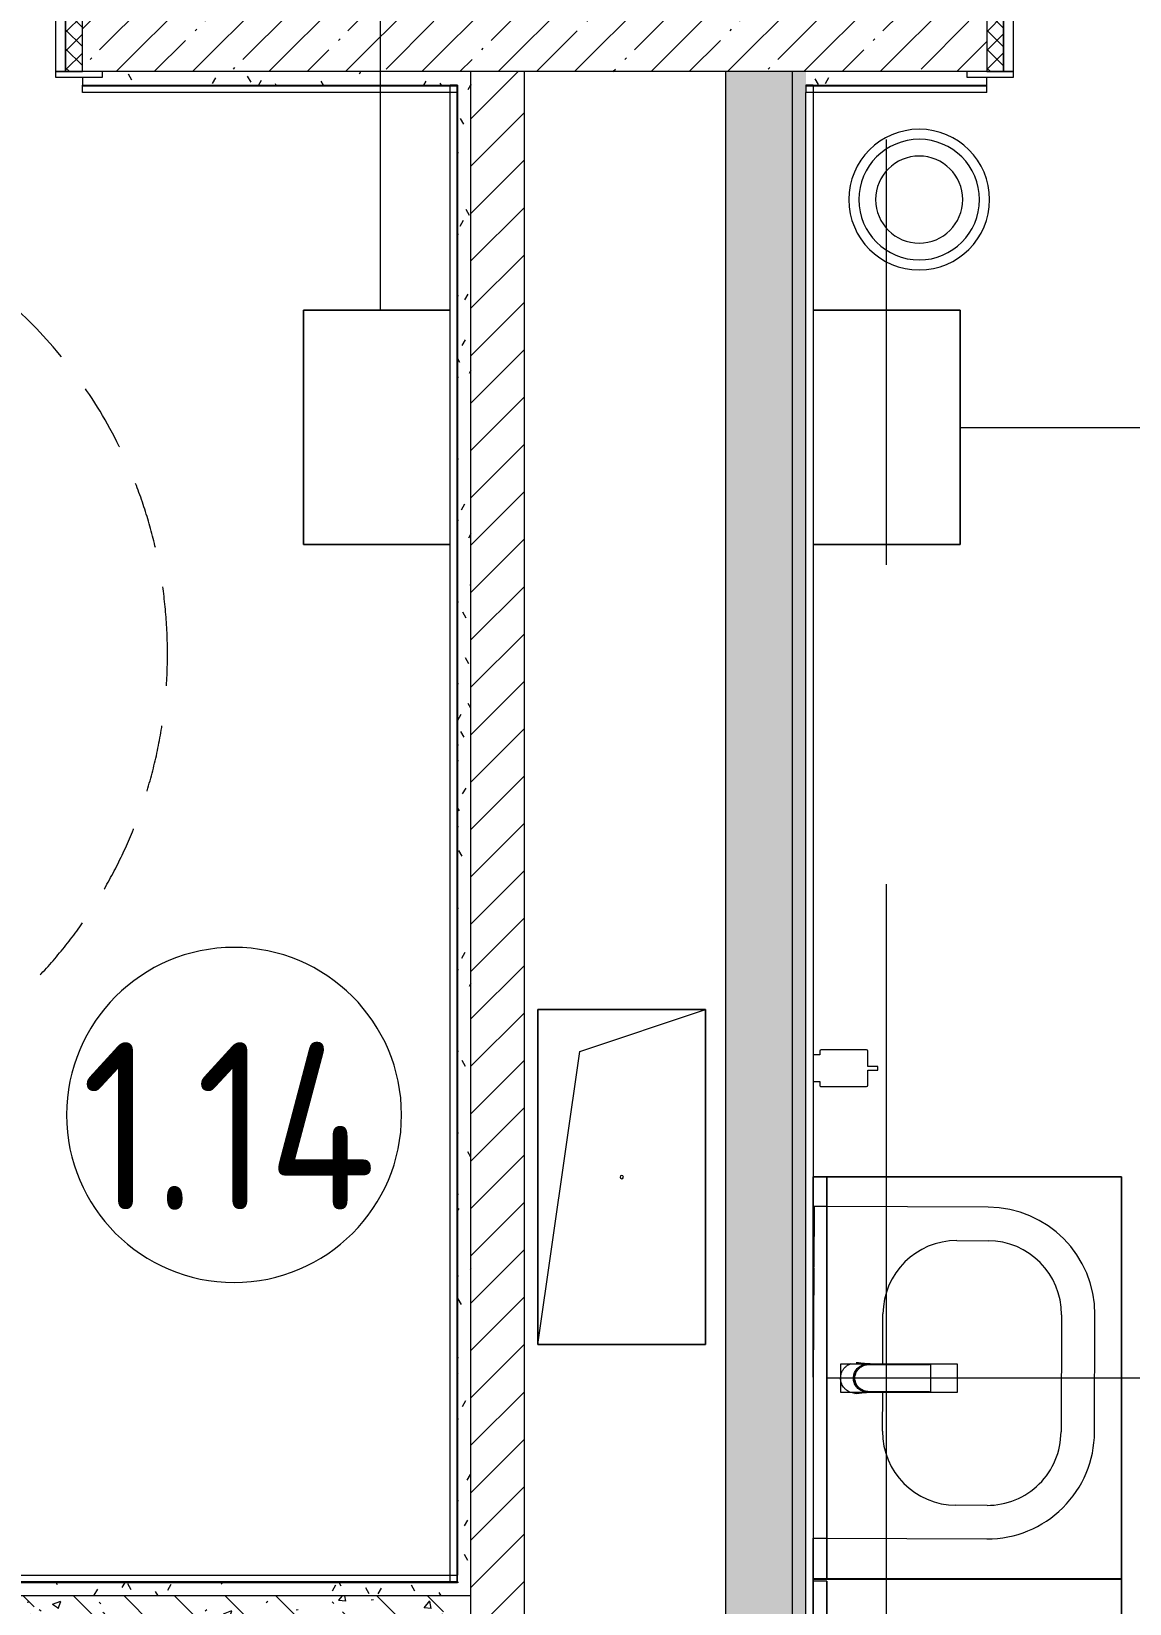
# Model space of a CAD drawing. Header units: millimetres. Extents: x 35840 to 252964, y -8553 to 29000.
# Drawn here: x 69284 to 70923, y 5393 to 7740 of the extents above; entities that cross this region are included whole.
import ezdxf

# ---------------------------------------------------------------- set-up
doc = ezdxf.new("R2010")
doc.units = ezdxf.units.MM
doc.linetypes.add('200_ШТРИХ__ш1_п0_6_', pattern=[160, 100, -60])
doc.linetypes.add('Осевая', pattern=[3175, 635, -476.25, 1587.5, -476.25])
for name, color, linetype, lineweight in [('0-1', 7, 'Continuous', 9), ('A-AREA-IDEN', 7, 'Continuous', 9), ('A-DOOR', 7, 'Continuous', 9), ('A-DOOR-FRAM-2', 7, 'Continuous', 9), ('A-GENM', 7, 'Continuous', 9), ('A-WALL', 7, 'Continuous', 9), ('I-FURN-IDEN', 7, 'Continuous', 9), ('I-WALL', 7, 'Continuous', 9), ('P-SANR-FIXT-2', 7, 'Continuous', 13), ('Оси-2', 7, 'Осевая', 9)]:
    doc.layers.add(name, color=color, linetype=linetype, lineweight=lineweight)
for name, color, linetype, lineweight, true_color in [('A-DOOR-1', 7, 'Continuous', 9, 0xc0c0c0), ('A-DOOR-FRAM-1', 7, 'Continuous', 9, 0xc0c0c0), ('A-WALL-1', 9, 'Continuous', 9, 0x808080), ('A-WALL-FNSH-1', 9, 'Continuous', 9, 0x808080), ('I-FURN-1', 9, 'Continuous', 9, 0x808080), ('I-FURN-2', 9, '200_ШТРИХ__ш1_п0_6_', 9, 0x808080), ('P-SANR-FIXT-1', 9, 'Continuous', 13, 0x808080)]:
    doc.layers.add(name, color=color, linetype=linetype, lineweight=lineweight, true_color=true_color)
doc.styles.add('GOST Common_1', font='GOST_Common.ttf', dxfattribs={"width": 0.9, "height": 250})
pattern_1 = [(135, (600, 0), (-75.43415, -75.43415), [106.68, -17.78, 3.556, -17.78]), (135, (600, 75.39), (-75.43415, -75.43415), []), (50, (600, 0), (127.52922, -11.15758), [13.335, -146.685]), (355, (600, 0), (-24.66966, 133.74002), [10.668, -117.348]), (100.451, (610.63, -0.93), (102.85973, 122.58178), [11.333, -124.663]), (46.184, (600, 35.56), (189.75516, -29.43036), [20.002, -220.027]), (96.636, (615.81, 33.1), (166.1822, 173.1996), [17, -186.995]), (351.184, (600, 35.56), (166.18393, 173.1976), [16.002, -176.022]), (21, (617.78, 26.67), (106.13027, -71.58603), [13.335, -146.685]), (326, (617.78, 26.67), (43.26188, 128.93175), [10.668, -117.348]), (71.451, (626.62, 20.7), (149.39198, 57.34505), [11.333, -124.663]), (37.5, (600, 0), (2.162228, 59.188357), [3.353, -112.573, 3.353, -115.773, -117.792]), (37.5, (600, 0), (2.162228, 59.188357), [-235.052, 3.353, -114.44]), (7.5, (600, 0), (46.77386, 70.12615), [3.353, -64.567, 3.353, -109.906, -44.894]), (7.5, (600, 0), (46.77386, 70.12615), [-181.178, 3.353, -41.542]), (327.5, (560.35, 0), (94.91367, -4.010093), [3.353, -41.097, 3.353, -135.331, -184.023]), (327.5, (560.35, 0), (94.91367, -4.010093), [-183.134, 3.353, -180.67]), (317.5, (542.57, 0), (103.69057, 17.79882), [3.353, -54.432, 3.353, -88.748, -130.683]), (317.5, (542.57, 0), (103.69057, 17.79882), [-149.885, 3.353, -127.33])]
pattern_2 = [(0, (600, 0), (121.92, 30.48), [10.058, -81.382, 10.058, -81.382, -487.68]), (0, (600, 0), (121.92, 30.48), [-182.88, 10.058, -172.822, 10.058, -81.382, -213.36]), (0, (600, 0), (121.92, 30.48), [-457.2, 10.058, -50.902, 10.058, -142.342]), (120, (645.72, 15.24), (-87.356454, 90.345817), [10.058, -81.382, 10.058, -81.382, -487.68]), (120, (645.72, 15.24), (-87.356454, 90.345817), [-182.88, 10.058, -172.822, 10.058, -81.382, -213.36]), (120, (645.72, 15.24), (-87.356454, 90.345817), [-457.2, 10.058, -50.902, 10.058, -142.342]), (240, (660.96, 76.2), (-34.563546, -120.825817), [10.058, -81.382, 10.058, -81.382, -487.68]), (240, (660.96, 76.2), (-34.563546, -120.825817), [-182.88, 10.058, -172.822, 10.058, -81.382, -213.36]), (240, (660.96, 76.2), (-34.563546, -120.825817), [-457.2, 10.058, -50.902, 10.058, -142.342])]

# ---------------------------------------------------------------- blocks, each defined once
blk = doc.blocks.new('110_Дверь_СКБ_1Ст_Внутренняя1 - Д-7_л__950x2100h_Туалет-21784696-План расстановки мебели и оборудования 1 этажа в осях 12-23')
at = {"layer": 'A-DOOR'}
h = blk.add_hatch(dxfattribs=at)
h.set_pattern_fill('FP_50', color=256, style=0, pattern_type=2)
h.set_pattern_definition([(135, (1826.41, 174.685), (-14.14214, -14.14214), []), (225, (1826.41, 174.685), (14.14214, -14.14214), [])])
h.paths.add_polyline_path([(487.5, -110), (487.5, 110), (462.5, 110), (462.5, -110)])
at = {"layer": 'A-DOOR-FRAM-2'}
h = blk.add_hatch(dxfattribs=at)
h.set_pattern_fill('FP_51', color=256, style=0, pattern_type=2)
h.set_pattern_definition([(45, (-296.384, 174.685), (-14.1421, 14.1421), []), (135, (-296.384, 174.685), (-14.1421, -14.1421), [])])
h.paths.add_polyline_path([(-437.5, -110), (-437.5, 110), (-462.5, 110), (-462.5, -110)])
at = {"layer": 'A-DOOR-1'}
for p, q in [((437.5, 960), (397.5, 960)), ((397.5, 960), (397.5, 110)), ((437.5, 110), (437.5, 960)), ((397.5, 110), (437.5, 110))]:
    blk.add_line(p, q, dxfattribs=at)
blk.add_arc((437.5, 110), 850, 90, 180, dxfattribs=at)
at = {"layer": 'A-DOOR-FRAM-1'}
for p, q in [((-422.5, 118), (-492.5, 118)), ((-492.5, 118), (-492.5, 110)), ((-422.5, 110), (-422.5, 118)), ((517.5, 118), (447.5, 118)), ((447.5, 118), (447.5, 110)), ((517.5, 110), (517.5, 118)), ((-492.5, 110), (-422.5, 110)), ((-437.5, 110), (-462.5, 110)), ((-462.5, 110), (-462.5, -110)), ((-412.5, 110), (-437.5, 110)), ((-437.5, 110), (-437.5, 30)), ((-437.5, -110), (-437.5, 110)), ((-422.5, 110), (-437.5, 110)), ((-437.5, 110), (-437.5, 109)), ((-437.5, 109), (-422.5, 109)), ((-422.5, 109), (-422.5, 110)), ((-412.5, 70), (-412.5, 110)), ((437.5, 110), (437.5, 70)), ((462.5, 110), (437.5, 110)), ((462.5, 110), (447.5, 110)), ((447.5, 110), (447.5, 109)), ((447.5, 110), (517.5, 110)), ((447.5, 109), (462.5, 109)), ((462.5, 30), (462.5, 110)), ((487.5, 110), (462.5, 110)), ((462.5, 110), (462.5, -110)), ((462.5, 109), (462.5, 110)), ((487.5, -110), (487.5, 110)), ((-402.5, 70), (-412.5, 70)), ((-402.5, 30), (-402.5, 70)), ((437.5, 70), (427.5, 70)), ((427.5, 70), (427.5, 30)), ((-437.5, 30), (-402.5, 30)), ((-422.5, 30), (-437.5, 30)), ((-437.5, 30), (-437.5, -110)), ((-422.5, -110), (-422.5, 30)), ((427.5, 30), (462.5, 30)), ((462.5, 30), (447.5, 30)), ((447.5, 30), (447.5, -110)), ((462.5, -110), (462.5, 30)), ((-422.5, -110), (-492.5, -110)), ((-492.5, -110), (-492.5, -118)), ((-462.5, -110), (-437.5, -110)), ((-437.5, -110), (-422.5, -110)), ((-422.5, -118), (-422.5, -110)), ((447.5, -110), (462.5, -110)), ((517.5, -110), (447.5, -110)), ((447.5, -110), (447.5, -118)), ((462.5, -110), (487.5, -110)), ((517.5, -118), (517.5, -110)), ((-492.5, -118), (-422.5, -118)), ((447.5, -118), (517.5, -118))]:
    blk.add_line(p, q, dxfattribs=at)
blk = doc.blocks.new('110_Дверь_СКБ_1Ст_Внутренняя1 - Д-4 _л_ 1100x2100h_су мгн-32399982-План расстановки мебели и оборудования 1 этажа в осях 12-23')
at = {"layer": 'A-DOOR'}
h = blk.add_hatch(dxfattribs=at)
h.set_pattern_fill('FP_52', color=256, style=0, pattern_type=2)
h.set_pattern_definition([(135, (1751.41, 174.685), (-14.14214, -14.14214), []), (225, (1751.41, 174.685), (14.14214, -14.14214), [])])
h.paths.add_polyline_path([(562.5, -110), (562.5, 110), (537.5, 110), (537.5, -110)])
at = {"layer": 'A-DOOR-FRAM-2'}
h = blk.add_hatch(dxfattribs=at)
h.set_pattern_fill('FP_53', color=256, style=0, pattern_type=2)
h.set_pattern_definition([(45, (-371.384, 174.685), (-14.1421, 14.1421), []), (135, (-371.384, 174.685), (-14.1421, -14.1421), [])])
h.paths.add_polyline_path([(-512.5, -110), (-512.5, 110), (-537.5, 110), (-537.5, -110)])
at = {"layer": 'A-DOOR-1'}
for p, q in [((512.5, 1110), (472.5, 1110)), ((472.5, 1110), (472.5, 110)), ((512.5, 110), (512.5, 1110)), ((472.5, 110), (512.5, 110))]:
    blk.add_line(p, q, dxfattribs=at)
blk.add_arc((512.5, 110), 1000, 90, 180, dxfattribs=at)
at = {"layer": 'A-DOOR-FRAM-1'}
for p, q in [((-497.5, 118), (-567.5, 118)), ((-567.5, 118), (-567.5, 110)), ((-497.5, 110), (-497.5, 118)), ((592.5, 118), (522.5, 118)), ((522.5, 118), (522.5, 110)), ((592.5, 110), (592.5, 118)), ((-567.5, 110), (-497.5, 110)), ((-512.5, 110), (-537.5, 110)), ((-537.5, 110), (-537.5, -110)), ((-487.5, 110), (-512.5, 110)), ((-512.5, 110), (-512.5, 30)), ((-512.5, -110), (-512.5, 110)), ((-497.5, 110), (-512.5, 110)), ((-512.5, 110), (-512.5, 109)), ((-512.5, 109), (-497.5, 109)), ((-497.5, 109), (-497.5, 110)), ((-487.5, 70), (-487.5, 110)), ((512.5, 110), (512.5, 70)), ((537.5, 110), (512.5, 110)), ((537.5, 110), (522.5, 110)), ((522.5, 110), (522.5, 109)), ((522.5, 110), (592.5, 110)), ((522.5, 109), (537.5, 109)), ((537.5, 30), (537.5, 110)), ((562.5, 110), (537.5, 110)), ((537.5, 110), (537.5, -110)), ((537.5, 109), (537.5, 110)), ((562.5, -110), (562.5, 110)), ((-477.5, 70), (-487.5, 70)), ((-477.5, 30), (-477.5, 70)), ((512.5, 70), (502.5, 70)), ((502.5, 70), (502.5, 30)), ((-512.5, 30), (-477.5, 30)), ((-497.5, 30), (-512.5, 30)), ((-512.5, 30), (-512.5, -110)), ((-497.5, -110), (-497.5, 30)), ((502.5, 30), (537.5, 30)), ((537.5, 30), (522.5, 30)), ((522.5, 30), (522.5, -110)), ((537.5, -110), (537.5, 30)), ((-497.5, -110), (-567.5, -110)), ((-567.5, -110), (-567.5, -118)), ((-537.5, -110), (-512.5, -110)), ((-512.5, -110), (-497.5, -110)), ((-497.5, -118), (-497.5, -110)), ((522.5, -110), (537.5, -110)), ((592.5, -110), (522.5, -110)), ((522.5, -110), (522.5, -118)), ((537.5, -110), (562.5, -110)), ((592.5, -118), (592.5, -110)), ((-567.5, -118), (-497.5, -118)), ((522.5, -118), (592.5, -118))]:
    blk.add_line(p, q, dxfattribs=at)
blk = doc.blocks.new('FRT_2D_Символ _разворот МГН_1 - D1_4_Символ доступности разворота МГН _360__-18618045-План расстановки мебели и оборудования 1 этажа в осях 12-23')
at = {"layer": 'I-FURN-1'}
for p, q in [((0, 60.4), (0, -59.6)), ((-65, 0), (65, 0))]:
    blk.add_line(p, q, dxfattribs=at)
at = {"layer": 'I-FURN-2'}
for p, q in [((-300, 325.4), (-300, -185.8)), ((-300, 325.4), (-200, 325.4)), ((-200, 195.4), (-200, 325.4)), ((200, 325.4), (300, 325.4)), ((200, 195.4), (200, 325.4)), ((300, 325.4), (300, -185.8)), ((-200, 195.4), (200, 195.4)), ((-300, -185.8), (-250, -185.8)), ((-250, -185.8), (-250, -435.8)), ((300, -185.8), (250, -185.8)), ((250, -185.8), (250, -435.8)), ((-200, -435.8), (-250, -435.8)), ((-200, -435.8), (-200, -645.8)), ((200, -435.8), (250, -435.8)), ((200, -435.8), (200, -645.8)), ((-200, -645.8), (200, -645.8))]:
    blk.add_line(p, q, dxfattribs=at)
for start, end in [(360, 158.5668), (198.924, 360)]:
    blk.add_arc((0, 0), 700, start, end, dxfattribs=at)
blk = doc.blocks.new('GM_Отверстие прямоугольное _в плите_ - Отверстие-V53-План расстановки мебели и оборудования 1 этажа в осях 12-23')
at = {"layer": 'A-GENM'}
for p, q in [((-125, -250), (-125, 250)), ((-125, 250), (125, 250)), ((125, 250), (-125, 250)), ((-125, 250), (-125, -250)), ((-62.5, 187.5), (125, 250)), ((125, 250), (125, -250)), ((125, -250), (125, 250)), ((-125, -250), (-62.5, 187.5)), ((125, -250), (-125, -250)), ((-125, -250), (125, -250))]:
    blk.add_line(p, q, dxfattribs=at)
for start, end in [(360, 180), (180, 360)]:
    blk.add_arc((0, 0), 2.5, start, end, dxfattribs=at)
blk = doc.blocks.new('зеркало круглое600д - 1_22д зеркало круглое d600-30456177-План расстановки мебели и оборудования 1 этажа в осях 12-23')
at = {"layer": 'I-FURN-1'}
for p, q in [((-300, 0), (-300, -20)), ((-300, -20), (300, -20)), ((300, -20), (-300, -20)), ((300, -20), (300, 0))]:
    blk.add_line(p, q, dxfattribs=at)
blk = doc.blocks.new('сифон - Для раковины-30615598-План расстановки мебели и оборудования 1 этажа в осях 12-23')
at = {"layer": 'P-SANR-FIXT-1'}
for p, q in [((200, -0.6), (200, -34.6)), ((200, -34.6), (200, -40))]:
    blk.add_line(p, q, dxfattribs=at)
blk = doc.blocks.new('смеситель для раковины - Default-30615600-План расстановки мебели и оборудования 1 этажа в осях 12-23')
at = {"layer": '0-1'}
for p, q in [((21, 151.6), (-21, 151.6)), ((20.3, 111.8), (-20.3, 111.8)), ((-22.8, 2.9), (-21.7, 15.4)), ((-20.7, 17.2), (-20.7, 16.7)), ((-20.3, 19.4), (-20.3, 15.8)), ((20.3, 15.8), (20.3, 19.4)), ((20.8, 16.7), (20.8, 17.2))]:
    blk.add_line(p, q, dxfattribs=at)
at = {"layer": '0-1', "flags": 128}
for points in [[(-21, 151.3), (-21, 147.9), (-21, 145.7), (-21, 145.2), (-21, 144.9), (-21, 144.8), (-21, 144.7), (-21, 144.7)], [(21, 89.1), (21, 88.6), (21, 88.3), (21, 88.3)], [(21.7, 15.4), (22.3, 8.3), (22.8, 2.9)]]:
    blk.add_lwpolyline(points, dxfattribs=at)
at = {"layer": 'P-SANR-FIXT-1'}
for p, q in [((21, 151.6), (-21, 151.6)), ((-21, 151.6), (-21, -23)), ((21, -23), (21, 151.6)), ((-20.3, 111.8), (-20.3, 111.8)), ((-20.3, 111.8), (-20.3, 109.7)), ((20.3, 109.7), (20.3, 111.8)), ((20.3, 111.8), (20.3, 111.8)), ((-21, -23), (21, -23))]:
    blk.add_line(p, q, dxfattribs=at)
at = {"layer": 'P-SANR-FIXT-1', "flags": 128}
for points in [[(-21, 144), (-21, 91), (-21, 37.9)], [(21, 37.9), (21, 91), (21, 144)], [(-20.3, 19.4), (-20.3, 60.2), (-20.3, 109.7)], [(20.3, 109.7), (20.3, 60.2), (20.3, 19.4)], [(21, 17.1), (21, 22.3), (21, 27.5), (21, 32.7), (21, 37.9)], [(-20.3, 15.8), (-20.3, 17.1), (-20.3, 18.4)], [(20.3, 18.4), (20.3, 17.1), (20.3, 15.8)], [(21, 15.1), (21, 15.6), (21, 16.1), (21, 16.6), (21, 17.1)], [(22.9, -1.8), (22.4, 2.9), (22, 7.6), (21.5, 12.3), (21.1, 17.1)], [(21.1, 17.1), (21.5, 12.3), (22, 7.6), (22.4, 2.9), (22.9, -1.8)]]:
    blk.add_lwpolyline(points, dxfattribs=at)
at = {"layer": 'P-SANR-FIXT-1'}
for centre, major_axis, ratio, start_param, end_param in [((-9809.3, 72.1), (-9788.3, 0.5), 0.986286, 3.135948, 3.138103), ((0, 17.2), (20.8, 0), 0.98634, 3.060685, 3.141593), ((0, 17.2), (20.8, 0), 0.98634, 3.141593, 3.395551), ((0, 17.2), (20.8, 0), 0.98634, 3.707105, 3.769911), ((0, 17.2), (20.8, 0), 0.98634, 5.654867, 5.717635), ((0, 17.2), (-20.8, 0), 0.98634, 2.887544, 3.141593), ((0, 17.2), (20.8, 0), 0.98634, 0, 0.080911), ((0, 17.2), (20.8, 0), 0.98634, 4.154533, 5.270098)]:
    blk.add_ellipse(centre, major_axis=major_axis, ratio=ratio, start_param=start_param, end_param=end_param, dxfattribs=at)
for points, knots in [([(-21, 151.6), (-21, 151.7), (-21, 151.5), (-21, 150.5), (-21, 148.7), (-21, 146.9), (-21, 145.2), (-21, 144.4), (-21, 144)], [0.4444444, 0.4444444, 0.4444444, 0.4444444, 0.5555556, 0.6666667, 0.7777778, 0.8888889, 0.9444444, 1, 1, 1, 1]), ([(21, 144), (21, 144.4), (21, 145.2), (21, 146.9), (21, 148.7), (21, 150.5), (21, 151.5), (21, 151.7), (21, 151.6)], [0, 0, 0, 0, 0.0555556, 0.1111111, 0.2222222, 0.3333333, 0.4444444, 0.5555556, 0.5555556, 0.5555556, 0.5555556]), ([(-21.8, 13.9), (-21.8, 14.6), (-21.7, 16.1), (-21.6, 18.9), (-21.5, 22.1), (-21.5, 25.2), (-21.4, 27.9), (-21.4, 30), (-21.4, 31.8), (-21.3, 33.4), (-21.3, 34.5), (-21.3, 35.6), (-21.3, 37), (-21.3, 38.7), (-21.2, 41), (-21.2, 44.2), (-21.2, 48.8), (-21.1, 54.3), (-21.1, 59.3), (-21.1, 63.2), (-21.1, 66.1), (-21.1, 68.8), (-21.1, 72.5), (-21, 78.9), (-21, 84.5), (-21, 88.1)], [0, 0, 0, 0, 0.083333, 0.166667, 0.25, 0.333333, 0.375, 0.416667, 0.458333, 0.479167, 0.5, 0.520833, 0.541667, 0.583333, 0.625, 0.666667, 0.708333, 0.75, 0.791667, 0.8125, 0.833333, 0.854167, 0.875, 0.916667, 1, 1, 1, 1]), ([(21, 88.1), (21, 84.5), (21, 78.9), (21.1, 72.5), (21.1, 68.8), (21.1, 66.1), (21.1, 63.2), (21.1, 59.3), (21.2, 54.3), (21.2, 48.8), (21.2, 44.2), (21.3, 41), (21.3, 38.7), (21.3, 37), (21.3, 35.6), (21.3, 34.5), (21.3, 33.4), (21.4, 31.8), (21.4, 30), (21.4, 27.9), (21.5, 25.2), (21.5, 22.1), (21.6, 18.9), (21.7, 16.1), (21.8, 14.6), (21.8, 13.9)], [0, 0, 0, 0, 0.083333, 0.125, 0.145833, 0.166667, 0.1875, 0.208333, 0.25, 0.291667, 0.333333, 0.375, 0.416667, 0.458333, 0.479167, 0.5, 0.520833, 0.541667, 0.583333, 0.625, 0.666667, 0.75, 0.833333, 0.916667, 1, 1, 1, 1]), ([(-21.1, 17.1), (-21.2, 16.5), (-21.3, 15.4), (-21.5, 13.7), (-21.6, 11.8), (-21.9, 9.3), (-22.1, 7.6), (-22.4, 5.3), (-22.6, 3), (-22.8, 1.4), (-22.9, 0.3)], [0, 0, 0, 0, 0.1, 0.2, 0.3, 0.4, 0.6, 0.7, 0.8, 1, 1, 1, 1]), ([(-22.6, 3.6), (-22.6, 3.8), (-22.5, 4.4), (-22.4, 5.5), (-22.3, 6.9), (-22.2, 8.4), (-22, 10.9), (-21.9, 12.9), (-21.8, 13.9)], [0.3178487, 0.3178487, 0.3178487, 0.3178487, 0.375, 0.5, 0.625, 0.75, 0.875, 1, 1, 1, 1]), ([(21, 15.1), (20.9, 14), (20.5, 11.7), (19.3, 8.5), (17.6, 5.5), (14.8, 1.9), (11.1, -0.9), (6.8, -2.8), (3.4, -3.6), (0, -3.8), (-4.5, -3.5), (-10.1, -1.7), (-14.7, 1.9), (-17.6, 5.5), (-19.3, 8.4), (-20.5, 11.7), (-20.9, 13.9), (-21, 15)], [0, 0, 0, 0, 0.055556, 0.111111, 0.166667, 0.222222, 0.333333, 0.388889, 0.444444, 0.5, 0.555556, 0.666667, 0.777778, 0.833333, 0.888889, 0.944444, 1, 1, 1, 1]), ([(20.3, 19.4), (20.3, 18.2), (20.2, 15.9), (19.3, 12.3), (18, 9.6), (16.8, 7.5), (15.7, 6), (14.5, 4.7), (12.8, 3), (10.4, 1.2), (7.1, -0.4), (2.4, -1.7), (-2.5, -1.7), (-7.1, -0.4), (-10.9, 1.5), (-13.6, 3.7), (-15.4, 5.7), (-16.5, 7.1), (-17.7, 9), (-18.9, 11.5), (-20, 15), (-20.3, 17.7), (-20.3, 19.4)], [0, 0, 0, 0, 0.055556, 0.111111, 0.166667, 0.194444, 0.222222, 0.25, 0.277778, 0.333333, 0.388889, 0.444444, 0.555556, 0.611111, 0.666667, 0.75, 0.770833, 0.791667, 0.833333, 0.875, 0.916667, 1, 1, 1, 1]), ([(20.3, 15.8), (20.3, 13.7), (19.8, 10.7), (17.9, 6.9), (16.3, 4.7), (14.8, 3.1), (13, 1.5), (11.1, 0.2), (9, -0.8), (7.3, -1.5), (5.5, -2), (3.6, -2.4), (1.4, -2.7), (-0.9, -2.7), (-3.3, -2.5), (-5.5, -2), (-7.7, -1.3), (-9.8, -0.4), (-11.7, 0.6), (-13.5, 1.9), (-15.1, 3.4), (-16.9, 5.4), (-19.5, 9.5), (-20.3, 13.2), (-20.3, 15.8)], [0, 0, 0, 0, 0.111111, 0.166667, 0.222222, 0.25, 0.277778, 0.333333, 0.361111, 0.388889, 0.416667, 0.444444, 0.479167, 0.513889, 0.548611, 0.583333, 0.618056, 0.652778, 0.6875, 0.722222, 0.756944, 0.791667, 0.861111, 1, 1, 1, 1]), ([(21.1, 19.2), (21.3, 18.6), (21.7, 16.8), (21.8, 15.1), (21.8, 13.9)], [0.8206896, 0.8206896, 0.8206896, 0.8206896, 0.8888889, 1, 1, 1, 1]), ([(21.1, 17.1), (21.1, 16.7), (21.2, 16), (21.3, 15), (21.4, 13.9), (21.6, 12.5), (21.8, 10.8), (22, 8.7), (22.2, 6.9), (22.4, 5.5), (22.5, 4.5), (22.6, 3.4), (22.7, 2.4), (22.8, 1.5), (22.9, 0.8), (22.9, 0.4), (22.9, 0.3)], [0, 0, 0, 0, 0.0625, 0.125, 0.1875, 0.25, 0.375, 0.5, 0.625, 0.6875, 0.75, 0.8125, 0.875, 0.9375, 0.96875, 1, 1, 1, 1]), ([(21.8, 13.9), (21.8, 13.3), (21.9, 11.9), (22, 10), (22.2, 8.4), (22.2, 7.3), (22.3, 6.4), (22.4, 5.2), (22.6, 3.7), (22.8, 2), (22.9, 0.8), (22.9, 0.3)], [0, 0, 0, 0, 0.083333, 0.166667, 0.25, 0.333333, 0.416667, 0.5, 0.666667, 0.833333, 1, 1, 1, 1]), ([(22.1, 7), (22.2, 6.5), (22.8, 4.3), (23, 2), (22.9, 0.3)], [0.8, 0.8, 0.8, 0.8, 0.85, 1, 1, 1, 1]), ([(22.9, -1.8), (22.6, -4.5), (21.7, -8.2), (19.1, -12.8), (16.7, -15.9), (13.7, -18.5), (10.4, -20.6), (6.8, -22.1), (3.4, -22.8), (0.5, -23), (-2.9, -22.9), (-6.8, -22.1), (-10.7, -20.5), (-13.4, -18.7), (-15.3, -17.2), (-17, -15.4), (-19, -12.9), (-20.6, -10.1), (-21.5, -8), (-21.7, -7.4)], [0, 0, 0, 0, 0.1111111, 0.1666667, 0.2222222, 0.2777778, 0.3333333, 0.3888889, 0.4444444, 0.4791667, 0.5138889, 0.5833333, 0.6527778, 0.6875, 0.7222222, 0.7569444, 0.7916667, 0.8611111, 0.8888889, 0.8888889, 0.8888889, 0.8888889])]:
    blk.add_open_spline(points, degree=3, knots=knots, dxfattribs=at)
for points in [[(21, 37.9), (21, 36.1), (21, 32.7), (21.1, 27.5), (21.1, 22.3), (21.1, 18.8), (21.1, 17.1)], [(-22.9, 0.3), (-23, 2.1), (-22.8, 3.8), (-22.4, 5.5)], [(-21.8, 13.9), (-21.8, 15.7), (-21.5, 17.5), (-21.1, 19.2)], [(-21.1, 17.1), (-21.1, 16.7), (-21.1, 16), (-21, 15.3), (-21, 15)], [(21.1, 17.1), (21.1, 16.7), (21.1, 16.1), (21, 15.4), (21, 15.1)], [(22.9, 0.3), (22.8, 1.7), (22.5, 4.5), (22, 8.7), (21.5, 12.9), (21.2, 15.7), (21.1, 17.1)], [(22.9, 0.3), (22.9, -0.1), (22.9, -0.4), (22.9, -0.8)]]:
    blk.add_open_spline(points, degree=3, dxfattribs=at)
blk = doc.blocks.new('TOY_Диспансер мыло - Дозатор Elegance new 11654 019001 хром-30593950-План расстановки мебели и оборудования 1 этажа в осях 12-23')
at = {"layer": 'A-GENM'}
for p, q in [((127.9, 101.6), (122.2, 101.6)), ((122.2, 101.6), (122.2, 86.7)), ((127.9, 86.7), (127.9, 101.6)), ((97.5, 84.7), (97.5, 17)), ((122.2, 86.7), (99.5, 86.7)), ((150.5, 86.7), (127.9, 86.7)), ((152.5, 17), (152.5, 84.7)), ((99.5, 15), (105, 15)), ((105, 15), (105, 5.5)), ((145, 5.5), (145, 15)), ((145, 15), (150.5, 15))]:
    blk.add_line(p, q, dxfattribs=at)
for centre, start, end in [((99.5, 84.7), 90, 180), ((150.5, 84.7), 360, 90), ((99.5, 17), 180, 270), ((150.5, 17), 270, 360)]:
    blk.add_arc(centre, 2, start, end, dxfattribs=at)
blk = doc.blocks.new('мусорная корзина - Round_ Metal-30590745-План расстановки мебели и оборудования 1 этажа в осях 12-23')
at = {"layer": 'P-SANR-FIXT-1'}
for radius, start, end in [(105, 0, 180), (90, 360, 180), (65, 0, 180), (105, 180, 360), (90, 180, 360), (65, 180, 360)]:
    blk.add_arc((0, 0), radius, start, end, dxfattribs=at)
blk = doc.blocks.new('Мебель_универсальная - 1_250-31405634-План расстановки мебели и оборудования 1 этажа в осях 12-23')
at = {"layer": 'I-FURN-1'}
for p, q in [((300, 230), (-300, 230)), ((-300, 230), (-300, -210)), ((-300, -210), (-300, 230)), ((-300, 230), (300, 230)), ((300, -210), (300, 230)), ((300, 230), (300, -210)), ((-300, -210), (-300, -230)), ((-300, -230), (-300, -210)), ((300, -230), (300, -210)), ((300, -210), (300, -230)), ((-40, -230), (-300, -230)), ((300, -230), (239.4, -230))]:
    blk.add_line(p, q, dxfattribs=at)
blk = doc.blocks.new('Мебель_универсальная - 1_250-V253-План расстановки мебели и оборудования 1 этажа в осях 12-23')
at = {"layer": 'I-FURN-1'}
for p, q in [((300, 230), (-300, 230)), ((-300, 230), (-300, -230)), ((-300, -230), (-300, 230)), ((-300, 230), (300, 230)), ((300, -210), (300, 230)), ((300, 230), (300, -210)), ((300, -230), (300, -210)), ((300, -210), (300, -230)), ((-296.9, -230), (-300, -230)), ((-247.4, -230), (-296.9, -230)), ((-36.4, -230), (-246.4, -230)), ((300, -230), (243.1, -230))]:
    blk.add_line(p, q, dxfattribs=at)
blk = doc.blocks.new('Раковина SE09 - гибкая подводка_ 640х550х165 PN6_3_ ХВ_ГВ накидная гайка BP DN15_ К-гл_кон_ П DN 50-31404862-План расстановки мебели и оборудования 1 этажа в осях 12-23')
at = {"layer": 'P-SANR-FIXT-1'}
for p, q in [((80, 420), (-95, 420)), ((-95, 370), (80, 370)), ((-255, 260), (-255, 19)), ((-205, 213.6), (-205, 260)), ((190, 260), (190, 213.6)), ((240, 21), (240, 260)), ((-20.3, 103.6), (-95, 103.6)), ((80, 103.6), (21.7, 103.6)), ((-255, 19), (-255, 0)), ((-255, 0), (-164.4, 0)), ((-163.3, 0), (0, 0)), ((240, 1), (240, 21))]:
    blk.add_line(p, q, dxfattribs=at)
for centre, radius, start, end in [((-95, 260), 160, 90, 180), ((80, 260), 160, 360, 90), ((-95, 260), 110, 90, 180), ((80, 260), 110, 360, 90), ((-95, 213.6), 110, 180, 270), ((80, 213.6), 110, 270, 360)]:
    blk.add_arc(centre, radius, start, end, dxfattribs=at)
blk = doc.blocks.new('Марка_Помещения - Номер-25198446-План расстановки мебели и оборудования 1 этажа в осях 12-23')
at = {"layer": 'A-AREA-IDEN'}
for start, end in [(360, 180), (180, 360)]:
    blk.add_arc((0, 0), 2.5, start, end, dxfattribs=at)

msp = doc.modelspace()

# ---------------------------------------------------------------- hatches: boundary and pattern name
at = {"layer": 'I-WALL'}
h = msp.add_hatch(dxfattribs=at)
h.set_pattern_fill('FP_1', color=256, style=0, pattern_type=2)
h.set_pattern_definition([(45, (600, 0), (-57.02463, 57.02463), []), (45, (657.025, 0), (-57.02463, 57.02463), [100.806, -20.161, 3.353, -16.808])])
h.paths.add_polyline_path([(71775.7, 7680), (71860, 7680), (71860, 7900), (71660, 7900), (71660, 7680), (71690, 7680)])
h.paths.add_polyline_path([(70420, 7680), (70710, 7680), (70710, 7900), (69360, 7900), (69360, 7680), (70326.3, 7680)])
h.paths.add_polyline_path([(68152.3, 7680), (68260, 7680), (68260, 7900), (66860, 7900), (66860, 7680), (67580, 7680)])
h = msp.add_hatch(dxfattribs=at)
h.set_pattern_fill('FP_85', color=256, style=0, pattern_type=2)
h.set_pattern_definition(pattern_2)
h.paths.add_polyline_path([(69940, 7660), (69940, 7680), (69390, 7678.9), (69390, 7672), (69360, 7672), (69360, 7660), (69920, 7660)])
h.paths.add_polyline_path([(67580, 7660), (68260, 7660), (68260, 7672), (68230, 7672), (68230, 7680), (67580, 7680)])
h = msp.add_hatch(dxfattribs=at)
h.set_pattern_fill('FP_49', color=256, style=0, pattern_type=2)
h.set_pattern_definition([(45, (600, 0), (-35.35534, 35.35534), [])])
h.paths.add_polyline_path([(70020, 3980), (70020, 7680), (69940, 7680), (69940, 3980)])
h = msp.add_hatch(dxfattribs=at)
h.set_pattern_fill('FP_22', color=256, style=0, pattern_type=2)
h.set_pattern_definition(pattern_1)
h.paths.add_polyline_path([(70420, 3980), (70420, 7680), (70320, 7680), (70320, 3980), (70326.3, 3980)])
h = msp.add_hatch(dxfattribs=at)
h.set_pattern_fill('FP_85', color=256, style=0, pattern_type=2)
h.set_pattern_definition(pattern_2)
h.paths.add_polyline_path([(70440, 3760), (70440, 7680), (70420, 7680), (70420, 3760)])
h = msp.add_hatch(dxfattribs=at)
h.set_pattern_fill('FP_85', color=256, style=0, pattern_type=2)
h.set_pattern_definition(pattern_2)
h.paths.add_polyline_path([(71775.7, 7660), (71840, 7660), (71840, 7680), (71690, 7680), (71690, 7672), (71660, 7672), (71660, 7660), (71690, 7660)])
h.paths.add_polyline_path([(70507.5, 7660), (70710, 7660), (70710, 7672), (70680, 7672), (70680, 7680), (70440, 7680), (70440, 7660)])
h = msp.add_hatch(dxfattribs=at)
h.set_pattern_fill('FP_85', color=256, style=0, pattern_type=2)
h.set_pattern_definition(pattern_2)
h.paths.add_polyline_path([(69940, 5405), (69940, 7660), (69920, 7659), (69920, 5405)])
h = msp.add_hatch(dxfattribs=at)
h.set_pattern_fill('FP_85', color=256, style=0, pattern_type=2)
h.set_pattern_definition(pattern_2)
h.paths.add_polyline_path([(67560, 5405), (69920, 5405), (69919, 5425), (67560, 5425)])
h = msp.add_hatch(dxfattribs=at)
h.set_pattern_fill('FP_22', color=256, style=0, pattern_type=2)
h.set_pattern_definition(pattern_1)
h.paths.add_polyline_path([(69940, 5305), (69940, 5405), (67560, 5405), (67560, 5305), (68877, 5305)])

# ---------------------------------------------------------------- linework, layer by layer
at = {"layer": 'A-WALL'}
for p, q in [((70680, 7680), (69390, 7680)), ((69360, 7660), (69909, 7660)), ((70451, 7660), (70710, 7660)), ((69920, 7649), (69920, 5436)), ((67591, 5425), (69909, 5425))]:
    msp.add_line(p, q, dxfattribs=at)
at = {"layer": 'A-WALL-1'}
for p, q in [((69940, 3980), (69940, 7680)), ((70020, 3980), (70020, 7680)), ((70320, 7680), (70320, 3980)), ((70420, 3760), (70420, 7680)), ((69360, 7672), (69360, 7660)), ((70710, 7660), (70710, 7672)), ((70440, 3740), (70440, 7649)), ((69940, 5405), (67560, 5405))]:
    msp.add_line(p, q, dxfattribs=at)
at = {"layer": 'A-WALL-FNSH-1'}
for p, q in [((69360, 7659), (69919, 7659)), ((69919, 7659), (69919, 5426)), ((70440, 7659), (70710, 7659)), ((69919, 5426), (67581, 5426))]:
    msp.add_line(p, q, dxfattribs=at)
at = {"layer": 'I-FURN-1'}
for p, q in [((69690, 7324), (69690, 6974)), ((69909, 7324), (69690, 7324)), ((69690, 7324), (69909, 7324)), ((69690, 6974), (69690, 7324)), ((70670, 7324), (70451, 7324)), ((70451, 7324), (70670, 7324)), ((70670, 6974), (70670, 7324)), ((70670, 7324), (70670, 6974)), ((69690, 6974), (69909, 6974)), ((69909, 6974), (69690, 6974)), ((70451, 6974), (70670, 6974)), ((70670, 6974), (70451, 6974))]:
    msp.add_line(p, q, dxfattribs=at)
at = {"layer": 'I-FURN-IDEN'}
for p, q in [((69805, 7324), (69805, 8039.6)), ((70670, 7149), (70986.3, 7149)), ((70471, 5730.6), (71067.1, 5730.6))]:
    msp.add_line(p, q, dxfattribs=at)
at = {"layer": 'I-WALL'}
for p, q in [((69360, 7649), (69360, 7660)), ((69909, 5425), (69909, 7660)), ((69920, 7660), (69909, 7660)), ((69920, 7660), (69920, 7649)), ((70440, 7660), (70440, 7649)), ((70451, 7660), (70440, 7660)), ((70451, 7660), (70451, 3729)), ((70710, 7649), (70710, 7660)), ((69920, 7649), (69360, 7649)), ((70710, 7649), (70440, 7649)), ((67580, 5436), (69920, 5436)), ((69909, 5425), (69920, 5425)), ((69920, 5425), (69920, 5436))]:
    msp.add_line(p, q, dxfattribs=at)
at = {"layer": 'Оси-2'}
msp.add_line((70560, 593.7), (70560, 24898.1), dxfattribs=at)

# ---------------------------------------------------------------- block references
at = {"layer": 'A-AREA-IDEN', "xscale": 99.99999999999993, "yscale": 99.99999999999993, "zscale": 99.99999999999993}
msp.add_blockref('Марка_Помещения - Номер-25198446-План расстановки мебели и оборудования 1 этажа в осях 12-23', (69586.4, 6122.8), dxfattribs=at)
at = {"layer": 'A-DOOR-1'}
for name, p in [('110_Дверь_СКБ_1Ст_Внутренняя1 - Д-4 _л_ 1100x2100h_су мгн-32399982-План расстановки мебели и оборудования 1 этажа в осях 12-23', (68797.5, 7790)), ('110_Дверь_СКБ_1Ст_Внутренняя1 - Д-7_л__950x2100h_Туалет-21784696-План расстановки мебели и оборудования 1 этажа в осях 12-23', (71172.5, 7790))]:
    msp.add_blockref(name, p, dxfattribs=at)
at = {"layer": 'A-GENM'}
msp.add_blockref('GM_Отверстие прямоугольное _в плите_ - Отверстие-V53-План расстановки мебели и оборудования 1 этажа в осях 12-23', (70165, 6030), dxfattribs=at)
at = {"layer": 'I-FURN-1'}
msp.add_blockref('FRT_2D_Символ _разворот МГН_1 - D1_4_Символ доступности разворота МГН _360__-18618045-План расстановки мебели и оборудования 1 этажа в осях 12-23', (68787.1, 6811.2), dxfattribs=at)
for name, p, rotation in [('зеркало круглое600д - 1_22д зеркало круглое d600-30456177-План расстановки мебели и оборудования 1 этажа в осях 12-23', (70451, 5730.6), 89.99999999999997), ('Мебель_универсальная - 1_250-31405634-План расстановки мебели и оборудования 1 этажа в осях 12-23', (70681, 5730.6), 270.0000000000001), ('Мебель_универсальная - 1_250-V253-План расстановки мебели и оборудования 1 этажа в осях 12-23', (70681, 5130), 270.0000000000001), ('зеркало круглое600д - 1_22д зеркало круглое d600-30456177-План расстановки мебели и оборудования 1 этажа в осях 12-23', (70451, 5126.9), 89.99999999999997)]:
    msp.add_blockref(name, p, dxfattribs=dict(at, rotation=rotation))
at = {"layer": 'P-SANR-FIXT-1'}
msp.add_blockref('мусорная корзина - Round_ Metal-30590745-План расстановки мебели и оборудования 1 этажа в осях 12-23', (70609, 7489), dxfattribs=at)
for name, p, rotation in [('Раковина SE09 - гибкая подводка_ 640х550х165 PN6_3_ ХВ_ГВ накидная гайка BP DN15_ К-гл_кон_ П DN 50-31404862-План расстановки мебели и оборудования 1 этажа в осях 12-23', (70451, 5731.1), 269.7653426742153), ('сифон - Для раковины-30615598-План расстановки мебели и оборудования 1 этажа в осях 12-23', (70651, 5730.6), 180), ('смеситель для раковины - Default-30615600-План расстановки мебели и оборудования 1 этажа в осях 12-23', (70514.7, 5730), 269.9999999999996)]:
    msp.add_blockref(name, p, dxfattribs=dict(at, rotation=rotation))
at = {"layer": 'P-SANR-FIXT-2', "rotation": 269.9999999999999}
msp.add_blockref('TOY_Диспансер мыло - Дозатор Elegance new 11654 019001 хром-30593950-План расстановки мебели и оборудования 1 этажа в осях 12-23', (70445.5, 6317.5), dxfattribs=at)

# ---------------------------------------------------------------- texts
at = {"layer": 'A-AREA-IDEN', "insert": (69358.9, 6231.3), "char_height": 250, "width": 570, "attachment_point": 1, "style": 'GOST Common_1'}
msp.add_mtext('1.14', dxfattribs=at)

doc.saveas('drawing.dxf')
